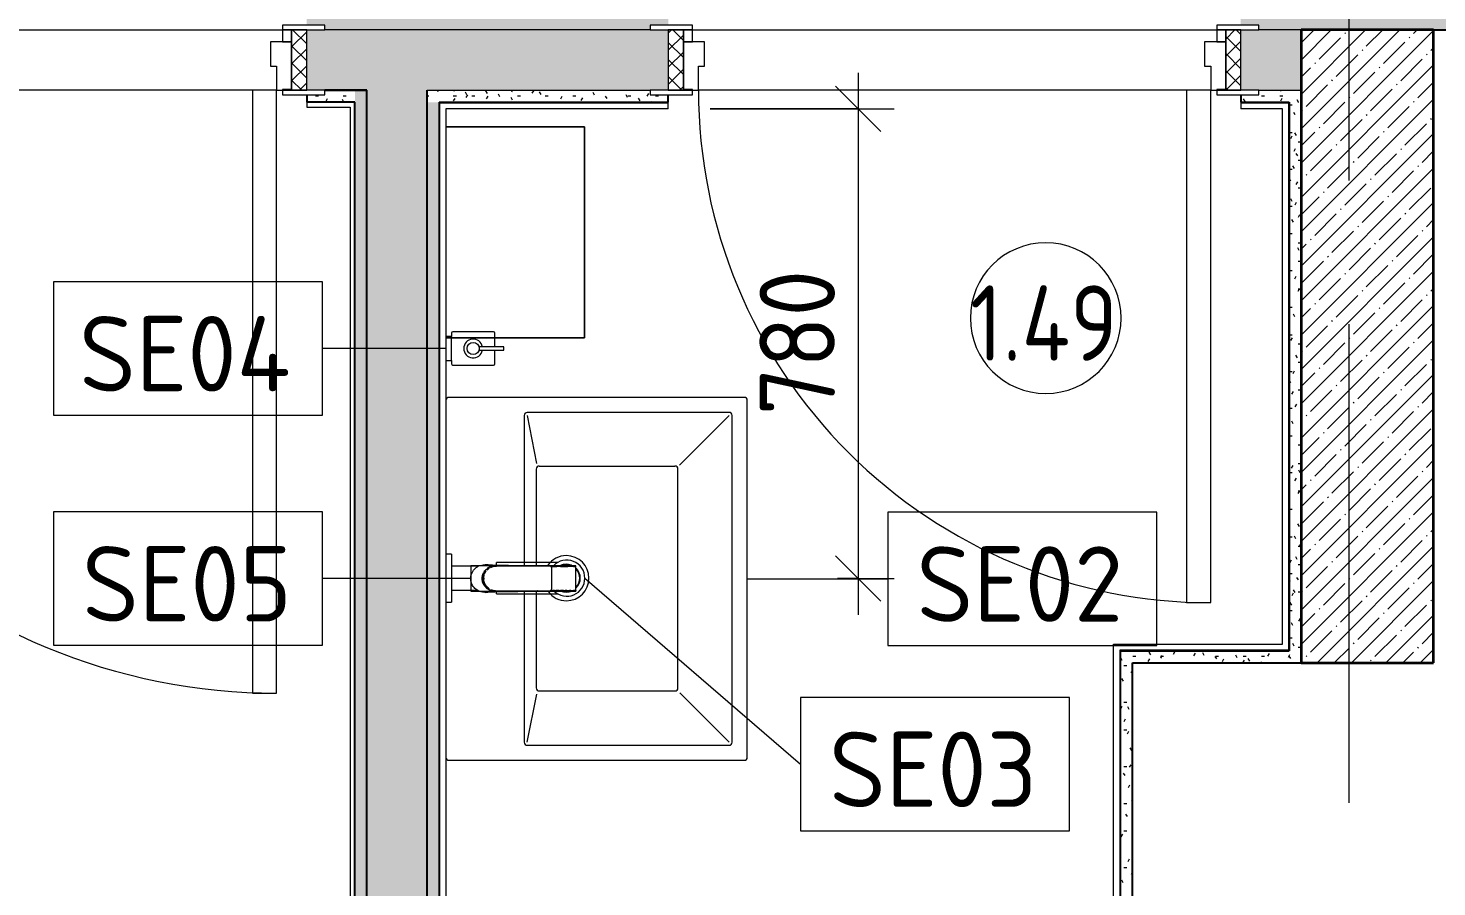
# Model space of a CAD drawing. Header units: millimetres. Extents: x 54725 to 263872, y -8553 to 29614.
# Drawn here: x 82368 to 84705, y 18729 to 20153 of the extents above; entities that cross this region are included whole.
import ezdxf

# ---------------------------------------------------------------- set-up
doc = ezdxf.new("R2010")
doc.units = ezdxf.units.MM
doc.linetypes.add('Осевая', pattern=[1587.5, 317.5, -238.125, 793.75, -238.125])
for name, color, linetype, lineweight, true_color in [('0-1', 7, 'Continuous', 9, 0x4994b4), ('A-GENM-2', 7, 'Continuous', 9, 0x4994b4), ('A-WALL-1', 7, 'Continuous', 35, 0x3c3c3c), ('A-WALL-3', 7, 'Continuous', 25, 0x3c3c3c), ('A-WALL-FNSH-2', 7, 'Continuous', 15, 0x3c3c3c), ('P-SANR-FIXT-1', 7, 'Continuous', 15, 0x4994b4)]:
    doc.layers.add(name, color=color, linetype=linetype, lineweight=lineweight, true_color=true_color)
for name, color, linetype, lineweight in [('A-ANNO-DIMS', 7, 'Continuous', 9), ('A-ANNO-DIMS-50', 7, 'Continuous', 9), ('A-AREA-IDEN', 7, 'Continuous', 9), ('A-DOOR', 7, 'Continuous', 9), ('A-DOOR-1', 7, 'Continuous', 15), ('A-DOOR-FRAM', 7, 'Continuous', 15), ('A-DOOR-FRAM-1', 7, 'Continuous', 9), ('A-WALL', 7, 'Continuous', 9), ('I-FURN', 7, 'Continuous', 9), ('I-WALL', 7, 'Continuous', 9), ('P-SANR-FIXT-IDEN', 7, 'Continuous', 9), ('Оси-2', 7, 'Осевая', 9)]:
    doc.layers.add(name, color=color, linetype=linetype, lineweight=lineweight)
doc.styles.add('GOST Common', font='GOST_Common.ttf', dxfattribs={"height": 125})
doc.styles.add('GOST Common_1', font='GOST_Common.ttf', dxfattribs={"width": 0.9, "height": 125})
doc.styles.add('ISOCPEUR', font='isocpeur.ttf', dxfattribs={"width": 0.9, "height": 125})
doc.dimstyles.new('ISO-2_5_0_9К_БОЛЬШОЙ', dxfattribs={"dimscale": 304.8, "dimtxt": 124.497647, "dimasz": 0.246063, "dimexe": 0.19685, "dimexo": 0.492126, "dimgap": 0, "dimtad": 1, "dimdec": 0, "dimrnd": 10, "dimzin": 0, "dimdsep": 46, "dimtxsty": 'ISOCPEUR', "dimblk1": 'OBLIQUE', "dimblk2": 'OBLIQUE', "dimsah": 1, "dimcen": 0.09, "dimdle": 0.19685, "dimazin": 0, "dimtfac": 1, "dimtdec": 4, "dimtix": 1, "dimtmove": 0, "dimatfit": 3, "dimfxl": 1, "dimtvp": 1, "dimtolj": 1, "dimtzin": 0, "dimarcsym": 2})
pattern_1 = [(135, (0, 0), (-37.717076, -37.717076), [53.34, -8.89, 1.778, -8.89]), (135, (0, 37.694), (-37.717076, -37.717076), []), (50, (0, 0), (63.763904, -5.57885), [6.667, -73.342]), (355, (0, 0), (-12.334876, 66.869514), [5.334, -58.674]), (100.451, (5.314, -0.465), (51.43036, 61.29098), [5.667, -62.332]), (46.184, (0, 17.78), (94.87722, -14.714836), [10.001, -110.014]), (96.636, (7.91, 16.55), (83.09115, 86.59931), [8.5, -93.497]), (351.184, (0, 17.78), (83.09204, 86.59928), [8.001, -88.011]), (21, (8.89, 13.335), (53.064487, -35.792726), [6.667, -73.342]), (326, (8.89, 13.335), (21.63066, 64.46546), [5.334, -58.674]), (71.451, (13.31, 10.35), (74.69646, 28.672367), [5.667, -62.332]), (37.5, (0, 0), (1.080413, 29.594271), [1.676, -56.286, 1.676, -57.887, -58.896]), (37.5, (0, 0), (1.080413, 29.594271), [-117.526, 1.676, -57.22]), (7.5, (0, 0), (23.386368, 35.063507), [1.676, -32.283, 1.676, -54.953, -22.447]), (7.5, (0, 0), (23.386368, 35.063507), [-90.589, 1.676, -20.771]), (327.5, (-19.825, 0), (47.456567, -2.0054684), [1.676, -20.549, 1.676, -67.666, -92.011]), (327.5, (-19.825, 0), (47.456567, -2.0054684), [-91.567, 1.676, -90.335]), (317.5, (-28.715, 0), (51.844948, 8.89904), [1.676, -27.216, 1.676, -44.374, -65.341]), (317.5, (-28.715, 0), (51.844948, 8.89904), [-74.943, 1.676, -63.665])]
pattern_2 = [(0, (0, 0), (60.96, 15.24), [5.029, -40.691, 5.029, -40.691, -243.84]), (0, (0, 0), (60.96, 15.24), [-91.44, 5.029, -86.411, 5.029, -40.691, -106.68]), (0, (0, 0), (60.96, 15.24), [-228.6, 5.029, -25.451, 5.029, -71.171]), (120, (22.86, 7.62), (-43.6782272, 45.1729086), [5.029, -40.691, 5.029, -40.691, -243.84]), (120, (22.86, 7.62), (-43.6782272, 45.1729086), [-91.44, 5.029, -86.411, 5.029, -40.691, -106.68]), (120, (22.86, 7.62), (-43.6782272, 45.1729086), [-228.6, 5.029, -25.451, 5.029, -71.171]), (240, (30.48, 38.1), (-17.2817728, -60.4129086), [5.029, -40.691, 5.029, -40.691, -243.84]), (240, (30.48, 38.1), (-17.2817728, -60.4129086), [-91.44, 5.029, -86.411, 5.029, -40.691, -106.68]), (240, (30.48, 38.1), (-17.2817728, -60.4129086), [-228.6, 5.029, -25.451, 5.029, -71.171])]

# ---------------------------------------------------------------- blocks, each defined once
blk = doc.blocks.new('110_Дверь_СКБ_1Ст_Внутренняя1 - Д-11п 1100x2100h_кладовые _все__ коридор _между помещениями блока столовой__ моечные _все_ 2-32102277-Фрагмент 1_10_ Пищеблок')
at = {"layer": 'A-DOOR'}
h = blk.add_hatch(dxfattribs=at)
h.set_pattern_fill('FP_8', color=256, style=0, pattern_type=2)
h.set_pattern_definition([(135, (1751.41, 114.685), (-14.14214, -14.14214), []), (225, (1751.41, 114.685), (14.14214, -14.14214), [])])
h.paths.add_polyline_path([(562.5, -50), (562.5, 50), (537.5, 50), (537.5, -50)])
at = {"layer": 'A-DOOR-FRAM-1'}
h = blk.add_hatch(dxfattribs=at)
h.set_pattern_fill('FP_9', color=256, style=0, pattern_type=2)
h.set_pattern_definition([(45, (-371.384, 114.685), (-14.1421, 14.1421), []), (135, (-371.384, 114.685), (-14.1421, -14.1421), [])])
h.paths.add_polyline_path([(-512.5, -50), (-512.5, 50), (-537.5, 50), (-537.5, -50)])
at = {"layer": 'A-DOOR'}
blk.add_arc((-487.5, 50), 1000, 360, 90, dxfattribs=at)
at = {"layer": 'A-DOOR-1'}
for p, q in [((-487.5, 1050), (-487.5, 50)), ((-447.5, 1050), (-487.5, 1050)), ((-447.5, 50), (-447.5, 1050)), ((-487.5, 50), (-447.5, 50))]:
    blk.add_line(p, q, dxfattribs=at)
at = {"layer": 'A-DOOR-FRAM'}
for p, q in [((-497.5, 58), (-567.5, 58)), ((-567.5, 58), (-567.5, 50)), ((-567.5, 50), (-497.5, 50)), ((-512.5, 50), (-537.5, 50)), ((-537.5, 50), (-537.5, -50)), ((-487.5, 50), (-512.5, 50)), ((-512.5, 50), (-512.5, -30)), ((-512.5, -50), (-512.5, 50)), ((-497.5, 50), (-512.5, 50)), ((-512.5, 50), (-512.5, 49)), ((-512.5, 49), (-497.5, 49)), ((-497.5, 50), (-497.5, 58)), ((-497.5, 49), (-497.5, 50)), ((-487.5, 10), (-487.5, 50)), ((512.5, 50), (512.5, 10)), ((537.5, 50), (512.5, 50)), ((592.5, 58), (522.5, 58)), ((522.5, 58), (522.5, 50)), ((537.5, 50), (522.5, 50)), ((522.5, 50), (522.5, 49)), ((522.5, 50), (592.5, 50)), ((522.5, 49), (537.5, 49)), ((537.5, -30), (537.5, 50)), ((562.5, 50), (537.5, 50)), ((537.5, 50), (537.5, -50)), ((537.5, 49), (537.5, 50)), ((562.5, -50), (562.5, 50)), ((592.5, 50), (592.5, 58)), ((-477.5, 10), (-487.5, 10)), ((-477.5, -30), (-477.5, 10)), ((512.5, 10), (502.5, 10)), ((502.5, 10), (502.5, -30)), ((-512.5, -30), (-477.5, -30)), ((-497.5, -30), (-512.5, -30)), ((-512.5, -30), (-512.5, -50)), ((-497.5, -50), (-497.5, -30)), ((502.5, -30), (537.5, -30)), ((537.5, -30), (522.5, -30)), ((522.5, -30), (522.5, -50)), ((537.5, -50), (537.5, -30)), ((-497.5, -50), (-567.5, -50)), ((-567.5, -50), (-567.5, -58)), ((-567.5, -58), (-497.5, -58)), ((-537.5, -50), (-512.5, -50)), ((-512.5, -50), (-497.5, -50)), ((-497.5, -58), (-497.5, -50)), ((522.5, -50), (537.5, -50)), ((592.5, -50), (522.5, -50)), ((522.5, -50), (522.5, -58)), ((522.5, -58), (592.5, -58)), ((537.5, -50), (562.5, -50)), ((592.5, -58), (592.5, -50))]:
    blk.add_line(p, q, dxfattribs=at)
blk = doc.blocks.new('110_Дверь_СКБ_1Ст_Внутренняя1 - Д-7_п__950x2100h_Туалет-32105350-Фрагмент 1_10_ Пищеблок')
at = {"layer": 'A-DOOR'}
h = blk.add_hatch(dxfattribs=at)
h.set_pattern_fill('FP_12', color=256, style=0, pattern_type=2)
h.set_pattern_definition([(135, (1826.41, 114.685), (-14.14214, -14.14214), []), (225, (1826.41, 114.685), (14.14214, -14.14214), [])])
h.paths.add_polyline_path([(487.5, -50), (487.5, 50), (462.5, 50), (462.5, -50)])
at = {"layer": 'A-DOOR-FRAM-1'}
h = blk.add_hatch(dxfattribs=at)
h.set_pattern_fill('FP_13', color=256, style=0, pattern_type=2)
h.set_pattern_definition([(45, (-296.384, 114.685), (-14.1421, 14.1421), []), (135, (-296.384, 114.685), (-14.1421, -14.1421), [])])
h.paths.add_polyline_path([(-437.5, -50), (-437.5, 50), (-462.5, 50), (-462.5, -50)])
at = {"layer": 'A-DOOR'}
blk.add_arc((-412.5, 50), 850, 360, 90, dxfattribs=at)
at = {"layer": 'A-DOOR-1'}
for p, q in [((-412.5, 900), (-412.5, 50)), ((-372.5, 900), (-412.5, 900)), ((-372.5, 50), (-372.5, 900)), ((-412.5, 50), (-372.5, 50))]:
    blk.add_line(p, q, dxfattribs=at)
at = {"layer": 'A-DOOR-FRAM'}
for p, q in [((-422.5, 58), (-492.5, 58)), ((-492.5, 58), (-492.5, 50)), ((-492.5, 50), (-422.5, 50)), ((-437.5, 50), (-462.5, 50)), ((-462.5, 50), (-462.5, -50)), ((-412.5, 50), (-437.5, 50)), ((-437.5, 50), (-437.5, -30)), ((-437.5, -50), (-437.5, 50)), ((-422.5, 50), (-437.5, 50)), ((-437.5, 50), (-437.5, 49)), ((-437.5, 49), (-422.5, 49)), ((-422.5, 50), (-422.5, 58)), ((-422.5, 49), (-422.5, 50)), ((-412.5, 10), (-412.5, 50)), ((437.5, 50), (437.5, 10)), ((462.5, 50), (437.5, 50)), ((517.5, 58), (447.5, 58)), ((447.5, 58), (447.5, 50)), ((462.5, 50), (447.5, 50)), ((447.5, 50), (447.5, 49)), ((447.5, 50), (517.5, 50)), ((447.5, 49), (462.5, 49)), ((462.5, -30), (462.5, 50)), ((487.5, 50), (462.5, 50)), ((462.5, 50), (462.5, -50)), ((462.5, 49), (462.5, 50)), ((487.5, -50), (487.5, 50)), ((517.5, 50), (517.5, 58)), ((-402.5, 10), (-412.5, 10)), ((-402.5, -30), (-402.5, 10)), ((437.5, 10), (427.5, 10)), ((427.5, 10), (427.5, -30)), ((-437.5, -30), (-402.5, -30)), ((-422.5, -30), (-437.5, -30)), ((-437.5, -30), (-437.5, -50)), ((-422.5, -50), (-422.5, -30)), ((427.5, -30), (462.5, -30)), ((462.5, -30), (447.5, -30)), ((447.5, -30), (447.5, -50)), ((462.5, -50), (462.5, -30)), ((-422.5, -50), (-492.5, -50)), ((-492.5, -50), (-492.5, -58)), ((-492.5, -58), (-422.5, -58)), ((-462.5, -50), (-437.5, -50)), ((-437.5, -50), (-422.5, -50)), ((-422.5, -58), (-422.5, -50)), ((447.5, -50), (462.5, -50)), ((517.5, -50), (447.5, -50)), ((447.5, -50), (447.5, -58)), ((447.5, -58), (517.5, -58)), ((462.5, -50), (487.5, -50)), ((517.5, -58), (517.5, -50))]:
    blk.add_line(p, q, dxfattribs=at)
blk = doc.blocks.new('сифон - Для раковины-V46-Фрагмент 1_10_ Пищеблок')
at = {"layer": 'P-SANR-FIXT-1'}
for p, q in [((116.7, 26), (15, 26)), ((116.7, 26), (116.7, 22.5)), ((200, 40), (191.1, 40)), ((191.1, -40), (191.1, 40)), ((200, 40), (200, -40)), ((127.1, 20), (126.2, 20)), ((191.1, 20), (147.8, 20)), ((116.7, -21.3), (116.7, -26)), ((122.2, -20), (122.9, -20)), ((145.8, -20), (191.1, -20)), ((15, -26), (116.7, -26)), ((191.1, -40), (200, -40))]:
    blk.add_line(p, q, dxfattribs=at)
for radius, start, end in [(30, 46.0777, 180), (30, 180, 316.8879), (22.5, 134.338, 180), (22.5, 180, 224.5753), (21.5, 136.6301, 180), (21.5, 180, 223.4006), (22.5, 100.3246, 111.0164), (21.5, 101.7897, 108), (21.5, 81.6166, 89.8564), (21.5, 72, 75.9978), (22.5, 67.2152, 71.5917), (30, 42.9598, 45), (22.5, 244.2771, 292.5042), (21.5, 247.6878, 288), (21.5, 289.2478, 293.8296), (22.5, 293.3521, 297.2506), (30, 317.2925, 319.7584)]:
    blk.add_arc((0, 0), radius, start, end, dxfattribs=at)
blk = doc.blocks.new('раковина - 400 x 500mm-V47-Фрагмент 1_10_ Пищеблок')
at = {"layer": 'P-SANR-FIXT-1'}
for p, q in [((-249.5, -5), (-249.5, -495)), ((352.5, -495), (352.5, -5)), ((-224.5, -135), (-224.5, -470)), ((30.8, -130), (-219.5, -130)), ((-219.5, -135), (-139.5, -151)), ((322.5, -130), (73.2, -130)), ((322.5, -135), (242.8, -150.5)), ((327.5, -470), (327.5, -135)), ((-134.5, -155), (-134.5, -380)), ((-126, -150), (-129.5, -150)), ((30.9, -150), (-126, -150)), ((233.5, -150), (73.1, -150)), ((238.5, -155), (238.5, -380)), ((-219.5, -470), (-137.6, -388.1)), ((-129.5, -385), (233.5, -385)), ((322.5, -470), (240.2, -387.7)), ((-219.5, -475), (322.5, -475)), ((-244.5, -500), (347.5, -500))]:
    blk.add_line(p, q, dxfattribs=at)
for centre, radius, start, end in [((-244.5, -5), 5, 90, 180), ((347.5, -5), 5, 0, 90), ((-219.5, -135), 5, 90, 180), ((322.5, -135), 5, 0, 90), ((-129.5, -155), 5, 90, 180), ((233.5, -155), 5, 0, 90), ((52.6, -199.9), 37.5, 127.1031, 180), ((52.6, -199.9), 37.5, 125.7287, 126.8694), ((52.6, -199.9), 37.5, 55.0834, 56.2324), ((52.6, -199.9), 37.5, 360, 54.8587), ((52.6, -199.9), 37.5, 180, 360), ((52.6, -199.9), 23, 169.5569, 180), ((52.6, -199.9), 23, 180, 190.8411), ((52.6, -199.9), 23, 161.666, 168.2762), ((52.6, -199.9), 23, 191.9582, 195.6491), ((52.6, -199.9), 23, 196.0832, 198.7055), ((52.6, -199.9), 23, 18.5024, 24.6431), ((52.6, -199.9), 23, 337.0288, 341.1277), ((52.6, -199.9), 23, 341.495, 360), ((52.6, -199.9), 23, 360, 17.2217), ((52.6, -199.9), 23, 225, 315), ((-129.5, -380), 5, 180, 270), ((233.5, -380), 5, 270, 360), ((-219.5, -470), 5, 180, 270), ((322.5, -470), 5, 270, 0), ((-244.5, -495), 5, 180, 270), ((347.5, -495), 5, 270, 0)]:
    blk.add_arc(centre, radius, start, end, dxfattribs=at)
blk = doc.blocks.new('смеситель для раковины - Default-V48-Фрагмент 1_10_ Пищеблок')
at = {"layer": '0-1'}
for p, q in [((19.7, 151.6), (-19.8, 151.6)), ((-20.3, 110), (-20.4, 97.4)), ((19.8, 111.8), (-19.8, 111.8)), ((20.4, 97.4), (20.3, 110)), ((-22.8, 3), (-21.8, 15.6)), ((-18.9, 7.6), (-19.6, 9.7)), ((21.8, 15.6), (22.8, 3))]:
    blk.add_line(p, q, dxfattribs=at)
at = {"layer": '0-1', "flags": 128}
for points in [[(-20.7, 150.6), (-20.7, 150.2), (-20.7, 149.2), (-20.7, 148.3), (-20.7, 146.9), (-20.7, 145.4), (-20.8, 134.7), (-21.1, 63.6), (-21.1, 93.2)], [(19.7, 151.6), (20, 151.6), (20.2, 151.6), (20.5, 151.4), (20.6, 151.2), (20.7, 151.1), (20.8, 150.9), (20.8, 150.6)], [(21, 17), (21.2, 25.7), (21, 77.4), (21, 111.4)], [(-21.8, 15.6), (-21.6, 25.5), (-21.4, 39.3), (-21.2, 64), (-21.1, 88)], [(-21.1, 22.2), (-21.1, 24.2), (-21.1, 63.3), (-21.1, 93.2)], [(-20, 10.8), (-20.8, 13.2), (-20.9, 15.4)], [(12.1, -0.1), (16.4, 3.8), (19.5, 8.8), (21, 14.5), (21, 16)]]:
    blk.add_lwpolyline(points, dxfattribs=at)
at = {"layer": 'P-SANR-FIXT-1'}
for p, q in [((21, 151.6), (-21, 151.6)), ((-21, 151.6), (-21, -23)), ((-19.7, 144), (-19.8, 111.8)), ((19.8, 111.8), (19.7, 144)), ((19.9, 143.1), (19.9, 140.7)), ((21, -23), (21, 151.6)), ((19.9, 136.3), (19.9, 133.6)), ((19.9, 131), (20, 126.2)), ((20, 115.7), (20, 113.5)), ((20, 111.3), (20, 108.6)), ((-22.9, 0.3), (-22.9, 0.9)), ((22.5, 5), (22.9, 0.9)), ((22.9, 0.9), (22.9, 0.3)), ((-21, -23), (21, -23))]:
    blk.add_line(p, q, dxfattribs=at)
at = {"layer": 'P-SANR-FIXT-1', "flags": 128}
for points in [[(-21.1, 16.9), (-21.1, 42.2), (-21, 67.6), (-20.8, 118.3), (-20.7, 143.7), (-20.7, 149.4), (-20.8, 150.2), (-20.9, 145.3), (-20.9, 138.9), (-21.1, 88.1)], [(21.1, 88.1), (20.9, 138.9), (20.9, 145.3), (20.8, 150.2), (20.7, 149.4), (20.7, 143.7), (20.8, 118.3), (21, 67.6), (21.1, 42.2), (21.1, 16.9)], [(-20, 109.4), (-20, 111), (-20, 119.8)], [(-19.9, 125.8), (-19.9, 133.8), (-19.9, 138.3)], [(20, 123.6), (20, 119.9), (20, 118.3)], [(-15.9, 4.1), (-13.1, 1.6), (-12.1, 0.9)], [(12.1, 0.9), (13.1, 1.6), (15.9, 4.1)], [(22.9, 0.9), (22.7, 3.2), (22.5, 5.6), (22.3, 7.9), (22.1, 10.8), (21.8, 15.2)], [(-9.8, -0.4), (-6.1, -1.8), (-5.1, -2)], [(-2.7, -2.4), (-2.1, -2.5), (2.1, -2.5), (2.7, -2.4)], [(0.6, -3.9), (0.3, -3.9), (0.1, -3.9), (-0.1, -3.9), (-0.3, -3.9), (-0.6, -3.9)], [(5.1, -2), (6.1, -1.8), (9.8, -0.4)]]:
    blk.add_lwpolyline(points, dxfattribs=at)
at = {"layer": 'P-SANR-FIXT-1'}
for centre, major_axis, ratio, start_param, end_param in [((-19.8, 109.7), (-0.5, 0.002), 0.095846, 0.794229, 1.571164), ((19.8, 109.7), (0.5, 0.002), 0.095848, 4.711795, 5.488843), ((0, 17.2), (20.8, 0), 0.98634, 3.038054, 3.090126), ((0, 17.2), (20.8, 0), 0.98634, 3.29536, 3.441377), ((0, 17.2), (20.8, 0), 0.98634, 5.983401, 6.129418), ((0, 17.2), (20.8, 0), 0.98634, 0.051466, 0.103539), ((0, 17.2), (20.8, 0), 0.98634, 4.268583, 4.510817), ((0, 17.2), (18.5, 0), 0.986286, 4.671144, 4.753634), ((0, 17.2), (20.8, 0), 0.98634, 4.913948, 5.156189)]:
    blk.add_ellipse(centre, major_axis=major_axis, ratio=ratio, start_param=start_param, end_param=end_param, dxfattribs=at)
for points, knots in [([(-19.9, 147.4), (-19.9, 148), (-19.8, 149.3), (-19.8, 150.7), (-19.8, 151.5), (-19.8, 151.6), (-19.8, 151.6)], [0.1, 0.1, 0.1, 0.1, 0.2, 0.3, 0.4, 0.4725859, 0.4725859, 0.4725859, 0.4725859]), ([(-19.8, 151.6), (-19.7, 151.6), (-19.7, 151.6), (-19.7, 151.2), (-19.7, 150), (-19.7, 148.3), (-19.7, 146.2), (-19.7, 144.8), (-19.7, 144)], [0.4728347, 0.4728347, 0.4728347, 0.4728347, 0.5, 0.6, 0.7, 0.8, 0.9, 1, 1, 1, 1]), ([(19.7, 144), (19.7, 144.8), (19.7, 146.2), (19.7, 148.3), (19.7, 150), (19.7, 151.2), (19.7, 151.6), (19.7, 151.6), (19.7, 151.6)], [0, 0, 0, 0, 0.1, 0.2, 0.3, 0.4, 0.5, 0.5274121, 0.5274121, 0.5274121, 0.5274121]), ([(19.7, 151.6), (19.8, 151.6), (19.8, 151.5), (19.8, 150.7), (19.8, 149.3), (19.9, 148), (19.9, 147.4)], [0.5275209, 0.5275209, 0.5275209, 0.5275209, 0.6, 0.7, 0.8, 0.9, 0.9, 0.9, 0.9]), ([(-20.4, 97.4), (-20.4, 91.1), (-20.5, 81.8), (-20.6, 69.7), (-20.6, 60), (-20.7, 52.6), (-20.8, 47.4), (-20.8, 45.2), (-20.8, 43.5), (-20.9, 41.8), (-20.9, 39.8), (-20.9, 37.7), (-20.9, 36.2), (-20.9, 35.4), (-21, 34.1), (-21, 32.6), (-21, 31), (-21, 29.7), (-21, 28.6), (-21, 27.7), (-21, 26.8), (-21.1, 25.6), (-21.1, 22.9), (-21.1, 20.4), (-21.1, 18.4)], [0, 0, 0, 0, 0.222222, 0.333333, 0.444444, 0.583333, 0.618056, 0.652778, 0.670139, 0.6875, 0.722222, 0.756944, 0.774306, 0.782986, 0.791667, 0.826389, 0.84375, 0.861111, 0.878472, 0.887153, 0.895833, 0.913194, 0.930556, 1, 1, 1, 1]), ([(-19.8, 111.8), (-19.8, 111.8), (-19.8, 111.7), (-19.8, 110.9), (-19.8, 110.1), (-19.8, 109.7)], [0.4695548, 0.4695548, 0.4695548, 0.4695548, 0.6, 0.8, 1, 1, 1, 1]), ([(19.8, 109.7), (19.8, 110.1), (19.8, 110.9), (19.8, 111.7), (19.8, 111.8), (19.8, 111.8)], [0, 0, 0, 0, 0.2, 0.4, 0.5304748, 0.5304748, 0.5304748, 0.5304748]), ([(21.1, 18.4), (21.1, 19.2), (21.1, 20.8), (21.1, 23.1), (21.1, 25), (21.1, 26.5), (21, 27.6), (21, 28.6), (21, 30), (21, 31.7), (21, 33.4), (21, 34.6), (20.9, 35.2), (20.9, 35.7), (20.9, 36.3), (20.9, 36.9), (20.9, 38.1), (20.9, 39.8), (20.9, 41.4), (20.8, 42.8), (20.8, 44.1), (20.8, 45.8), (20.8, 48.6), (20.7, 53.5), (20.6, 60.7), (20.6, 68.9), (20.5, 76.5), (20.5, 85.7), (20.4, 92.7), (20.4, 97.4)], [0, 0, 0, 0, 0.027778, 0.055556, 0.083333, 0.097222, 0.111111, 0.125, 0.138889, 0.166667, 0.194444, 0.208333, 0.215278, 0.222222, 0.229167, 0.236111, 0.25, 0.277778, 0.305556, 0.319444, 0.333333, 0.361111, 0.388889, 0.444444, 0.555556, 0.666667, 0.75, 0.833333, 1, 1, 1, 1]), ([(-21.1, 88.1), (-21.1, 85.7), (-21.1, 82.2), (-21.1, 77.5), (-21.2, 73.9), (-21.2, 70.4), (-21.2, 66.8), (-21.2, 63.9), (-21.2, 61.5), (-21.2, 59.8), (-21.2, 58), (-21.2, 55.7), (-21.3, 52.8), (-21.3, 49.3), (-21.3, 46), (-21.3, 42.6), (-21.4, 39.4), (-21.4, 36.2), (-21.5, 32.2), (-21.5, 27.5), (-21.7, 20.9), (-21.8, 17.2), (-21.8, 15.2)], [0, 0, 0, 0, 0.083333, 0.125, 0.166667, 0.208333, 0.25, 0.291667, 0.3125, 0.333333, 0.354167, 0.375, 0.416667, 0.458333, 0.5, 0.541667, 0.583333, 0.625, 0.666667, 0.75, 0.833333, 1, 1, 1, 1]), ([(20.4, 88.2), (20.4, 88.1), (20.5, 88), (20.6, 87.8), (20.7, 87.5), (20.7, 87.4), (20.7, 87.3)], [0.19375, 0.19375, 0.19375, 0.19375, 0.25, 0.3, 0.35, 0.4, 0.4, 0.4, 0.4]), ([(21.8, 15.2), (21.8, 16.4), (21.7, 19.4), (21.6, 24.2), (21.5, 28.2), (21.5, 30.6), (21.5, 32.4), (21.4, 34.1), (21.4, 35.8), (21.4, 37.3), (21.4, 38.7), (21.4, 39.8), (21.4, 41), (21.3, 42.6), (21.3, 44.7), (21.3, 47.5), (21.3, 50.9), (21.2, 55.1), (21.2, 60), (21.2, 65.1), (21.2, 69.9), (21.2, 74.5), (21.1, 80.6), (21.1, 85.1), (21.1, 88.1)], [0, 0, 0, 0, 0.142857, 0.285714, 0.357143, 0.392857, 0.428571, 0.464286, 0.5, 0.535714, 0.553571, 0.571429, 0.589286, 0.607143, 0.642857, 0.678571, 0.714286, 0.75, 0.785714, 0.821429, 0.857143, 0.892857, 0.928571, 1, 1, 1, 1]), ([(-21.8, 15.2), (-21.9, 13.9), (-22, 12.1), (-22.1, 10.1), (-22.2, 8.7), (-22.3, 7.5), (-22.4, 6.6), (-22.5, 5.7), (-22.6, 4.8), (-22.7, 3.8), (-22.8, 2.5), (-22.9, 1.5), (-22.9, 0.9)], [0, 0, 0, 0, 0.166667, 0.25, 0.333333, 0.416667, 0.5, 0.583333, 0.666667, 0.75, 0.833333, 1, 1, 1, 1]), ([(21.6, -7.6), (21.1, -8.9), (20, -11.4), (17.7, -14.7), (14.9, -17.6), (11.6, -20), (7.9, -21.7), (4.5, -22.6), (1.5, -23), (-1.9, -23), (-6, -22.4), (-10, -20.8), (-12.8, -19.1), (-14.8, -17.5), (-16.7, -15.8), (-18.8, -13.3), (-21.9, -8.1), (-22.9, -3.2), (-22.9, 0.3)], [0.1111111, 0.1111111, 0.1111111, 0.1111111, 0.1666667, 0.2222222, 0.2777778, 0.3333333, 0.3888889, 0.4444444, 0.4791667, 0.5138889, 0.5833333, 0.6527778, 0.6875, 0.7222222, 0.7569444, 0.7916667, 0.8611111, 1, 1, 1, 1]), ([(-16.4, 3.7), (-16.6, 4.1), (-17.6, 5.3), (-18.7, 7.1), (-19.6, 9), (-20.1, 10.6), (-20.6, 12.1), (-21, 14.3), (-21.1, 15.9), (-21.1, 16.9)], [0.5566569, 0.5566569, 0.5566569, 0.5566569, 0.6, 0.7, 0.75, 0.8, 0.85, 0.9, 1, 1, 1, 1]), ([(-21.1, 16.4), (-21.1, 14.3), (-20.4, 11.1), (-18.7, 7.6), (-17.5, 5.8), (-16.4, 4.5), (-15.2, 3.2), (-13.9, 2.1), (-12.5, 1), (-10.9, 0.1), (-9.2, -0.7), (-6.9, -1.7), (-3.8, -2.5), (0, -2.8), (3.8, -2.5), (6.9, -1.7), (9, -0.9), (10.1, -0.3), (10.9, 0.1), (11.7, 0.5), (12.7, 1.2), (13.9, 2), (15, 3), (15.8, 3.8), (16.4, 4.5), (17, 5.2), (17.7, 6.2), (18.6, 7.6), (19.3, 9), (19.7, 9.9), (19.8, 10.3), (19.9, 10.5)], [0, 0, 0, 0, 0.1111111, 0.1666667, 0.1944444, 0.2222222, 0.25, 0.2777778, 0.3055556, 0.3333333, 0.3611111, 0.3888889, 0.4444444, 0.5, 0.5555556, 0.6111111, 0.6388889, 0.6527778, 0.6666667, 0.6805556, 0.6944444, 0.7222222, 0.75, 0.7638889, 0.7777778, 0.7916667, 0.8055556, 0.8333333, 0.8611111, 0.875, 0.8819444, 0.8819444, 0.8819444, 0.8819444]), ([(-20.8, 14.6), (-20.7, 14.1), (-20.6, 12.9), (-20.2, 11.6), (-20, 10.9)], [0, 0, 0, 0, 0.4, 1, 1, 1, 1]), ([(-18.3, 9.9), (-18.8, 10.8), (-20.1, 14), (-20.7, 17.5), (-20.7, 19.9)], [-0.157337, -0.157337, -0.157337, -0.157337, -0.1111111, 0, 0, 0, 0]), ([(-19.3, 9.3), (-19.1, 8.7), (-18.5, 7.4), (-17.6, 6.2), (-17.1, 5.5)], [0.2222222, 0.2222222, 0.2222222, 0.2222222, 0.4444444, 0.7777778, 0.7777778, 0.7777778, 0.7777778]), ([(-13.9, 4), (-14.7, 4.7), (-15.8, 6), (-16.9, 7.4), (-17.2, 8)], [-0.26859689, -0.26859689, -0.26859689, -0.26859689, -0.22222222, -0.18982564, -0.18982564, -0.18982564, -0.18982564]), ([(-10, -1.5), (-10.9, -1), (-12.8, 0.2), (-14.5, 1.7), (-15.3, 2.6), (-15.4, 2.7)], [0.3, 0.3, 0.3, 0.3, 0.4, 0.5, 0.5124698, 0.5124698, 0.5124698, 0.5124698]), ([(-7.8, 0), (-8.7, 0.4), (-10.3, 1.2), (-11.7, 2.2), (-12.3, 2.7)], [-0.37982072, -0.37982072, -0.37982072, -0.37982072, -0.33333333, -0.30027801, -0.30027801, -0.30027801, -0.30027801]), ([(17.3, 8), (16.9, 7.4), (15, 4.8), (10.7, 1.1), (3.8, -1.6), (-2, -1.6), (-5.1, -0.9), (-5.8, -0.7)], [-0.8101744, -0.8101744, -0.8101744, -0.8101744, -0.7777778, -0.6666667, -0.5555556, -0.4444444, -0.4109505, -0.4109505, -0.4109505, -0.4109505]), ([(20.9, 14), (20.9, 13.9), (20.7, 12.8), (20.2, 10.6), (19, 7.6), (16.7, 3.9), (12.9, 0), (8, -2.6), (4.7, -3.4), (3.5, -3.6)], [0.0919533, 0.0919533, 0.0919533, 0.0919533, 0.1, 0.2, 0.3, 0.4, 0.6, 0.8, 0.9091362, 0.9091362, 0.9091362, 0.9091362]), ([(17.1, 5.5), (17.5, 6), (18.5, 7.4), (19.3, 9), (19.7, 10.1)], [0.2222222, 0.2222222, 0.2222222, 0.2222222, 0.4444444, 0.8888889, 0.8888889, 0.8888889, 0.8888889]), ([(20.7, 19.9), (20.7, 17.5), (20.2, 14.2), (18.9, 11.2), (18.6, 10.4)], [-1, -1, -1, -1, -0.8888889, -0.8519058, -0.8519058, -0.8519058, -0.8519058]), ([(20, 10.9), (20.1, 11), (20.2, 11.2), (20.3, 11.7), (20.6, 12.6), (20.8, 13.8), (21, 15.1), (21.1, 16), (21.1, 16.4)], [0.8888889, 0.8888889, 0.8888889, 0.8888889, 0.8958333, 0.9027778, 0.9166667, 0.9444444, 0.9722222, 1, 1, 1, 1]), ([(20.2, 11.7), (20.3, 12), (20.6, 12.9), (20.7, 13.9), (20.8, 14.6)], [0.2222222, 0.2222222, 0.2222222, 0.2222222, 0.4444444, 1, 1, 1, 1]), ([(-0.6, -3.9), (-1.6, -3.9), (-3.8, -3.7), (-6.8, -2.9), (-8.7, -2.1), (-9.5, -1.7)], [0, 0, 0, 0, 0.1, 0.2, 0.2837623, 0.2837623, 0.2837623, 0.2837623]), ([(-0.6, -3.9), (-0.6, -3.9), (-0.6, -3.7), (-0.6, -3.5), (-0.6, -3.3), (-0.6, -3.2)], [0, 0, 0, 0, 0.3636364, 0.5454545, 0.7272727, 0.7272727, 0.7272727, 0.7272727]), ([(0.6, -3.9), (0.6, -3.9), (0.6, -3.7), (0.6, -3.5), (0.6, -3.3), (0.6, -3.2)], [0, 0, 0, 0, 0.3636364, 0.5454545, 0.7272727, 0.7272727, 0.7272727, 0.7272727])]:
    blk.add_open_spline(points, degree=3, knots=knots, dxfattribs=at)
for points in [[(-19.8, 111.8), (-19.8, 111.8), (-19.8, 111.8), (-19.8, 111.8)], [(-19.8, 110), (-19.8, 110.3), (-19.8, 110.6), (-19.8, 110.9)], [(19.8, 111.8), (19.8, 111.8), (19.8, 111.8), (19.8, 111.8)], [(19.8, 110.9), (19.8, 110.6), (19.8, 110.3), (19.8, 110)], [(-20.5, 88.2), (-20.6, 88.2), (-20.7, 88.2), (-20.8, 88.2)], [(-22.9, 0.9), (-22.9, 2.2), (-22.8, 3.6), (-22.6, 4.9)], [(22.9, 0.3), (22.9, -2.4), (22.5, -5), (21.7, -7.4)], [(2.5, -3.8), (1.8, -3.9), (1.2, -3.9), (0.6, -3.9)]]:
    blk.add_open_spline(points, degree=3, dxfattribs=at)
blk = doc.blocks.new('TOY_Диспансер мыло - Дозатор Elegance new 11654 019001 хром-30593950-Фрагмент 1_10_ Пищеблок')
at = {"layer": 'A-GENM-2'}
for p, q in [((127.9, 101.6), (122.2, 101.6)), ((122.2, 101.6), (122.2, 86.7)), ((127.9, 86.7), (127.9, 101.6)), ((97.5, 84.7), (97.5, 17)), ((107.5, 86.7), (99.5, 86.7)), ((107.5, 86.7), (102.9, 86.7)), ((122.2, 86.7), (107.5, 86.7)), ((122.2, 86.7), (107.5, 86.7)), ((122.2, 87.7), (122.2, 60.3)), ((127.9, 60.3), (127.9, 87.7)), ((146.9, 86.7), (127.9, 86.7)), ((150.5, 86.7), (127.9, 86.7)), ((152.5, 17), (152.5, 84.7)), ((99.5, 15), (105, 15)), ((107.5, 15), (105, 15)), ((105, 15), (105, 5.5)), ((145, 15), (107.5, 15)), ((145, 5.5), (145, 15)), ((145, 15), (150.5, 15))]:
    blk.add_line(p, q, dxfattribs=at)
blk.add_circle((125, 50.7), 10, dxfattribs=at)
for centre, radius, start, end in [((99.5, 84.7), 2, 90, 180), ((150.5, 84.7), 2, 360, 90), ((125, 50.7), 15.7, 100.4353, 79.365), ((99.5, 17), 2, 180, 270), ((150.5, 17), 2, 270, 360)]:
    blk.add_arc(centre, radius, start, end, dxfattribs=at)
blk = doc.blocks.new('Марка_Помещения - Номер-25198446-Фрагмент 1_10_ Пищеблок')
at = {"layer": 'A-AREA-IDEN'}
for start, end in [(360, 180), (180, 360)]:
    blk.add_arc((0, 0), 2.5, start, end, dxfattribs=at)
blk = doc.blocks.new('DIMBLOCK21-Фрагмент 1_10_ Пищеблок')
at = {"layer": 'A-ANNO-DIMS-50'}
for p, q in [((83744.9, 20079), (83744.9, 19180)), ((83499.5, 20019), (83804.9, 20019)), ((83744.9, 20019), (83499.5, 20019)), ((83711, 19240), (83804.9, 19240)), ((83744.9, 19240), (83711, 19240))]:
    blk.add_line(p, q, dxfattribs=at)
at = {"layer": 'A-ANNO-DIMS-50', "lineweight": 20}
for p, q in [((83744.9, 20019), (83707.4, 20056.5)), ((83744.9, 20019), (83782.4, 19981.5)), ((83744.9, 19240), (83707.4, 19277.5)), ((83744.9, 19240), (83782.4, 19202.5))]:
    blk.add_line(p, q, dxfattribs=at)
at = {"layer": 'A-ANNO-DIMS-50', "color": 0, "insert": (83581.5, 19511), "char_height": 125, "width": 284.429, "attachment_point": 1, "rotation": 90, "line_spacing_factor": 1.149209, "style": 'ISOCPEUR'}
blk.add_mtext('780', dxfattribs=at)
blk = doc.blocks.new('_Oblique')
at = {"color": 0, "linetype": 'ByBlock', "lineweight": -2}
blk.add_line((-0.5, -0.5), (0.5, 0.5), dxfattribs=at)
blk = doc.blocks.new('М_сантехническая_рамка1 - В рамке-30590747-Фрагмент 1_10_ Пищеблок')
at = {"layer": 'P-SANR-FIXT-IDEN'}
for p, q in [((4.293, 2.24), (-4.639, 2.24)), ((-4.639, 2.24), (-4.639, -2.178)), ((4.293, -2.178), (4.293, 2.24)), ((-4.639, -2.178), (4.293, -2.178))]:
    blk.add_line(p, q, dxfattribs=at)

msp = doc.modelspace()

# ---------------------------------------------------------------- hatches: boundary and pattern name
at = {"layer": 'I-WALL'}
h = msp.add_hatch(dxfattribs=at)
h.set_pattern_fill('FP_35', color=256, style=0, pattern_type=2)
h.set_pattern_definition(pattern_2)
h.paths.add_polyline_path([(86790, 20150), (86790, 20170), (86670, 20170), (86670, 20150)])
h.paths.add_polyline_path([(85570, 20150), (85570, 20170), (84380, 20170), (84380, 20158), (84410, 20158), (84410, 20150), (85452.4, 20150)])
h.paths.add_polyline_path([(83400, 20150), (83400, 20158), (83430, 20158), (83430, 20170), (82830, 20170), (82830, 20158), (82860, 20158), (82860, 20150), (83153.7, 20150)])
h.paths.add_polyline_path([(81550, 20150), (81700, 20150), (81700, 20158), (81730, 20158), (81730, 20170), (80550, 20170), (80550, 20158), (80580, 20158), (80580, 20150), (81429.7, 20150)])
h.paths.add_polyline_path([(78679.8, 20150), (79420, 20150), (79420, 20158), (79450, 20158), (79450, 20170), (78679.8, 20170)])
h = msp.add_hatch(dxfattribs=at)
h.set_pattern_fill('FP_3', color=256, style=0, pattern_type=2)
h.set_pattern_definition(pattern_1)
h.paths.add_polyline_path([(84410, 20050), (84480, 20050), (84480, 20150), (84380, 20150), (84380, 20050)])
h.paths.add_polyline_path([(82860, 20050), (83430, 20050), (83430, 20150), (82830, 20150), (82830, 20050)])
h.paths.add_polyline_path([(81700, 20050), (81730, 20050), (81730, 20150), (81550, 20150), (81550, 20050)])
h = msp.add_hatch(dxfattribs=at)
h.set_pattern_fill('FP_1', color=256, style=0, pattern_type=2)
h.set_pattern_definition([(45, (0, 0), (-28.51196, 28.51196), []), (45, (28.51, 0), (-28.51196, 28.51196), [50.403, -10.081, 1.676, -8.404])])
h.paths.add_polyline_path([(84480, 19100), (84700, 19100), (84700, 20150), (84480, 20150), (84480, 19725.4)])
h = msp.add_hatch(dxfattribs=at)
h.set_pattern_fill('FP_35', color=256, style=0, pattern_type=2)
h.set_pattern_definition(pattern_2)
h.paths.add_polyline_path([(82902, 20030), (82910, 20030), (82910, 20050), (82860, 20050), (82860, 20042), (82830, 20042), (82830, 20030), (82860, 20030)])
h.paths.add_polyline_path([(81730, 20030), (81730, 20042), (81700, 20042), (81700, 20050), (81570, 20050), (81570, 20030), (81700, 20030)])
h = msp.add_hatch(dxfattribs=at)
h.set_pattern_fill('FP_35', color=256, style=0, pattern_type=2)
h.set_pattern_definition(pattern_2)
h.paths.add_polyline_path([(82930, 15270), (82930, 20050), (82910, 20050), (82910, 15270)])
h = msp.add_hatch(dxfattribs=at)
h.set_pattern_fill('FP_3', color=256, style=0, pattern_type=2)
h.set_pattern_definition(pattern_1)
h.paths.add_polyline_path([(83030, 15250), (83030, 20050), (82930, 20050), (82930, 15250)])
h = msp.add_hatch(dxfattribs=at)
h.set_pattern_fill('FP_35', color=256, style=0, pattern_type=2)
h.set_pattern_definition(pattern_2)
h.paths.add_polyline_path([(84480, 20030), (84480, 20050), (84410, 20050), (84410, 20042), (84380, 20042), (84380, 20030), (84460, 20030)])
h.paths.add_polyline_path([(83030, 20030), (83430, 20030), (83430, 20042), (83400, 20042), (83400, 20050), (83030, 20050)])
h = msp.add_hatch(dxfattribs=at)
h.set_pattern_fill('FP_35', color=256, style=0, pattern_type=2)
h.set_pattern_definition(pattern_2)
h.paths.add_polyline_path([(83030, 17830), (83050, 17830), (83050, 20030), (83030, 20030), (83030, 18768.9)])
h = msp.add_hatch(dxfattribs=at)
h.set_pattern_fill('FP_35', color=256, style=0, pattern_type=2)
h.set_pattern_definition(pattern_2)
h.paths.add_polyline_path([(84460, 19120), (84480, 19120), (84480, 20030), (84460, 20030), (84460, 19121)])
h = msp.add_hatch(dxfattribs=at)
h.set_pattern_fill('FP_35', color=256, style=0, pattern_type=2)
h.set_pattern_definition(pattern_2)
h.paths.add_polyline_path([(84180, 18600), (84200, 18600), (84200, 19120), (84180, 19120), (84180, 18768.9)])
h = msp.add_hatch(dxfattribs=at)
h.set_pattern_fill('FP_35', color=256, style=0, pattern_type=2)
h.set_pattern_definition(pattern_2)
h.paths.add_polyline_path([(84200, 19100), (84480, 19100), (84480, 19120), (84200, 19120)])

# ---------------------------------------------------------------- linework, layer by layer
at = {"layer": 'A-WALL'}
for p, q in [((83400, 20150), (82860, 20150)), ((84480, 20150), (84410, 20150)), ((83030, 20050), (83400, 20050)), ((84410, 20050), (84480, 20050))]:
    msp.add_line(p, q, dxfattribs=at)
at = {"layer": 'A-WALL-1'}
for p, q in [((84480, 20150), (84480, 19100)), ((84700, 20150), (84480, 20150)), ((84700, 19100), (84700, 20150)), ((84480, 19100), (84700, 19100))]:
    msp.add_line(p, q, dxfattribs=at)
at = {"layer": 'A-WALL-3'}
for p, q in [((84700, 20150), (85570, 20150)), ((82830, 20042), (82830, 20030)), ((82860, 20050), (82930, 20050)), ((82930, 20050), (82860, 20050)), ((82930, 15250), (82930, 20050)), ((83030, 17830), (83030, 20050)), ((83430, 20030), (83430, 20042)), ((84380, 20042), (84380, 20030)), ((82910, 20030), (82830, 20030)), ((82910, 15270), (82910, 20030)), ((83050, 20030), (83430, 20030)), ((83050, 20030), (83050, 17850)), ((84380, 20030), (84460, 20030)), ((84460, 20030), (84460, 19120)), ((84180, 19120), (84180, 18580)), ((84180, 19120), (84460, 19120)), ((84200, 18600), (84200, 19100)), ((84200, 19100), (84480, 19100))]:
    msp.add_line(p, q, dxfattribs=at)
at = {"layer": 'A-WALL-FNSH-2'}
for p, q in [((82830, 20030), (82830, 20022)), ((82830, 20022), (82902, 20022)), ((82902, 20022), (82902, 15278)), ((83051, 20029), (83430, 20029)), ((83051, 17851), (83051, 20029)), ((83430, 20029), (83430, 20030)), ((84380, 20030), (84380, 20029)), ((84380, 20029), (84459, 20029)), ((84459, 20029), (84459, 19121)), ((84179, 19121), (84179, 18579)), ((84459, 19121), (84179, 19121))]:
    msp.add_line(p, q, dxfattribs=at)
at = {"layer": 'I-FURN'}
for p, q in [((83290.9, 19989), (83060.9, 19989)), ((83060.9, 19989), (83060.9, 19639)), ((83061, 19989), (83290.9, 19989)), ((83290.9, 19639), (83290.9, 19989)), ((83290.9, 19989), (83290.9, 19639)), ((83060.9, 19639), (83290.9, 19639)), ((83290.9, 19639), (83061, 19639))]:
    msp.add_line(p, q, dxfattribs=at)
at = {"layer": 'I-WALL'}
for p, q in [((81770, 20150), (82790, 20150)), ((83470, 20150), (84340, 20150)), ((82740, 20050), (81780, 20050)), ((84290, 20050), (83480, 20050)), ((83061, 20019), (83061, 17861)), ((83430, 20019), (83061, 20019)), ((83430, 20019), (83430, 20029)), ((84380, 20029), (84380, 20019)), ((84449, 20019), (84380, 20019)), ((84449, 19131), (84449, 20019)), ((84169, 18569), (84169, 19131)), ((84169, 19131), (84449, 19131))]:
    msp.add_line(p, q, dxfattribs=at)
at = {"layer": 'P-SANR-FIXT-IDEN'}
for p, q in [((83060.8, 19621.5), (82856.2, 19621.5)), ((83102.2, 19240), (82856.2, 19240)), ((83291.5, 19240.6), (83649.1, 18932.2)), ((83561, 19239.5), (83794.2, 19239.5))]:
    msp.add_line(p, q, dxfattribs=at)
at = {"layer": 'Оси-2'}
msp.add_line((84560, 13550), (84560, 20665.1), dxfattribs=at)

# ---------------------------------------------------------------- block references
at = {"layer": 'A-AREA-IDEN', "xscale": 49.99999999999998, "yscale": 49.99999999999998, "zscale": 49.99999999999998}
msp.add_blockref('Марка_Помещения - Номер-25198446-Фрагмент 1_10_ Пищеблок', (84056.3, 19671.9), dxfattribs=at)
at = {"layer": 'A-DOOR', "rotation": 180}
for name, p in [('110_Дверь_СКБ_1Ст_Внутренняя1 - Д-11п 1100x2100h_кладовые _все__ коридор _между помещениями блока столовой__ моечные _все_ 2-32102277-Фрагмент 1_10_ Пищеблок', (82292.5, 20100)), ('110_Дверь_СКБ_1Ст_Внутренняя1 - Д-7_п__950x2100h_Туалет-32105350-Фрагмент 1_10_ Пищеблок', (83917.5, 20100))]:
    msp.add_blockref(name, p, dxfattribs=at)
at = {"layer": 'P-SANR-FIXT-1'}
for name, p, rotation in [('TOY_Диспансер мыло - Дозатор Elegance new 11654 019001 хром-30593950-Фрагмент 1_10_ Пищеблок', (83055.5, 19746.5), 270), ('раковина - 400 x 500mm-V47-Фрагмент 1_10_ Пищеблок', (83061, 19188), 90.00000000000011), ('сифон - Для раковины-V46-Фрагмент 1_10_ Пищеблок', (83261.5, 19240.6), 180), ('смеситель для раковины - Default-V48-Фрагмент 1_10_ Пищеблок', (83125.2, 19240), 269.9999999999995)]:
    msp.add_blockref(name, p, dxfattribs=dict(at, rotation=rotation))
at = {"layer": 'P-SANR-FIXT-IDEN', "xscale": 49.99999999999998, "yscale": 49.99999999999998, "zscale": 49.99999999999998}
for p in [(82641.6, 19619.9), (82641.6, 19238.4), (84026.2, 19237.9), (83881.1, 18930.6)]:
    msp.add_blockref('М_сантехническая_рамка1 - В рамке-30590747-Фрагмент 1_10_ Пищеблок', p, dxfattribs=at)

# ---------------------------------------------------------------- texts
at = {"layer": 'A-AREA-IDEN', "insert": (83930.9, 19726.2), "char_height": 125, "width": 313.861, "attachment_point": 1, "style": 'GOST Common_1'}
msp.add_mtext('1.49', dxfattribs=at)
at = {"layer": 'P-SANR-FIXT-IDEN', "char_height": 125, "attachment_point": 1, "style": 'GOST Common'}
for s, insert, width in [('SE04', (82452.3, 19675.3), 456.962), ('SE05', (82457.3, 19293.8), 444.937), ('SE02', (83841.9, 19293.3), 444.937), ('SE03', (83696.8, 18986), 444.937)]:
    msp.add_mtext(s, dxfattribs=dict(at, insert=insert, width=width))

# ---------------------------------------------------------------- dimensions: what is measured, and where the dimension line sits
at = {"layer": 'A-ANNO-DIMS'}
dim = msp.add_linear_dim(base=(83744.9, 19240), p1=(83349.5, 20019), p2=(83561, 19240), angle=90, dimstyle='ISO-2_5_0_9К_БОЛЬШОЙ', override={"dimpost": '<>', "dimfxl": 807.205585}, dxfattribs=at)
dim.commit()
dim.dimension.update_dxf_attribs({"geometry": 'DIMBLOCK21-Фрагмент 1_10_ Пищеблок', "text_midpoint": (83682.4, 19629.5)})

doc.saveas('drawing.dxf')
